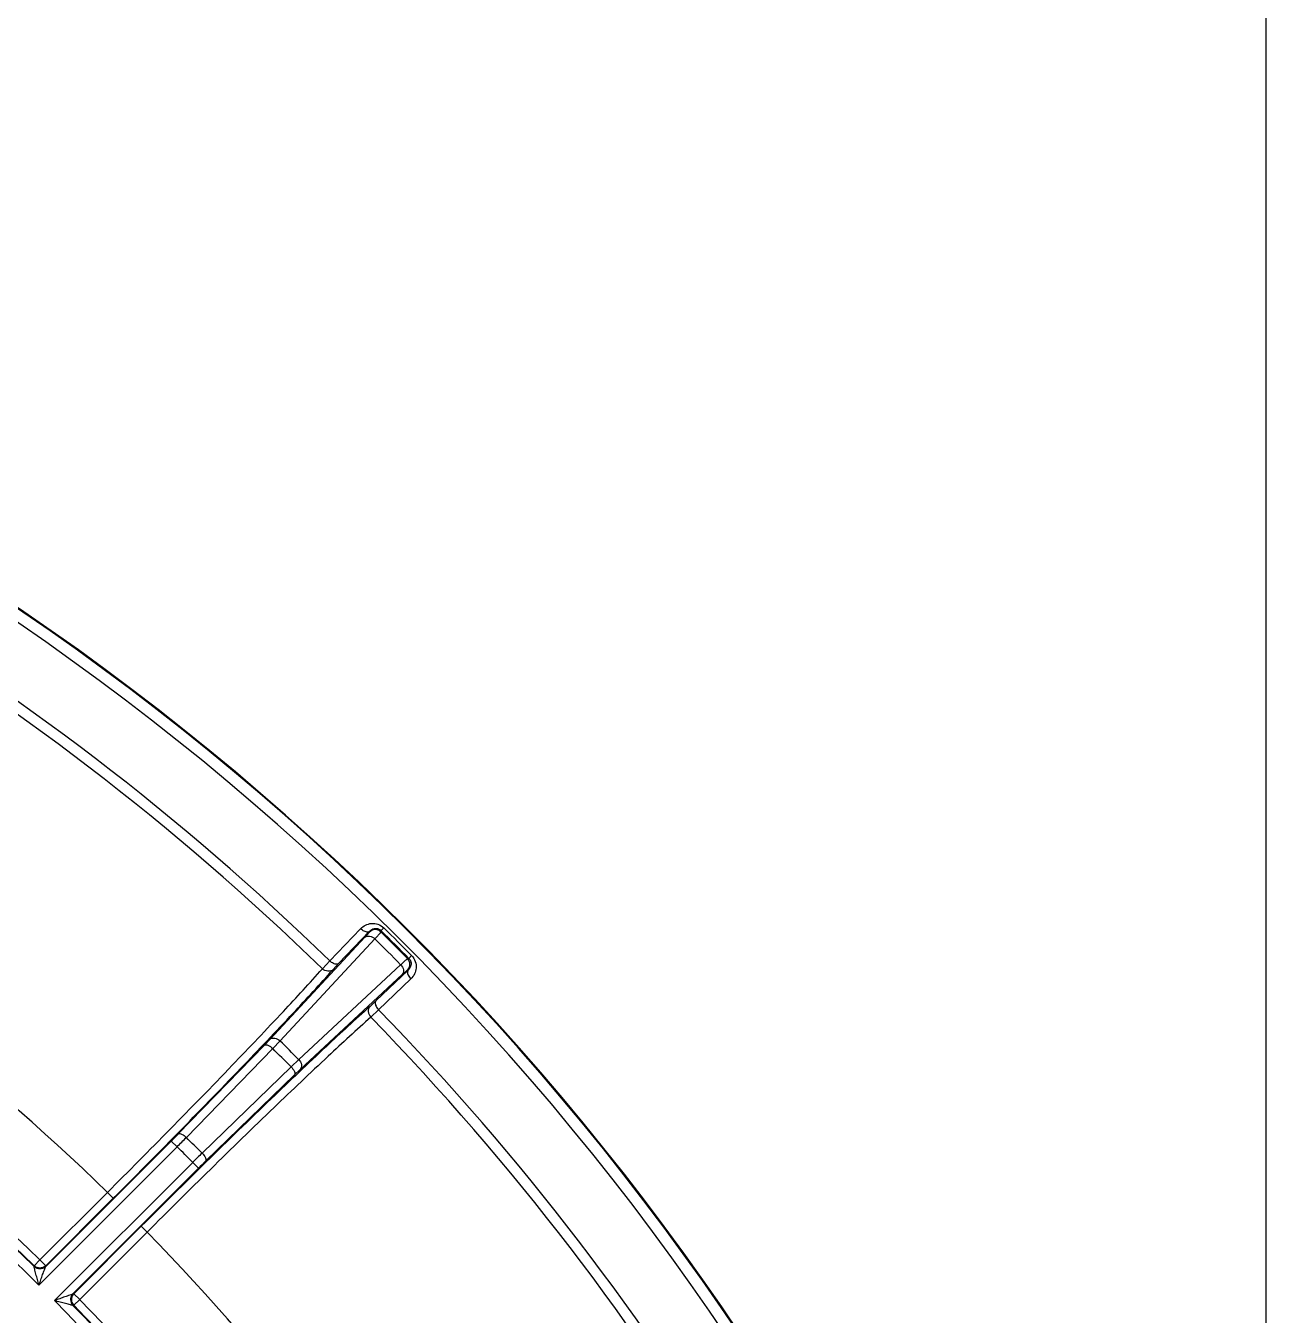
# Model space of a CAD drawing. Header units: millimetres. Extents: x -6 to 705, y -10 to 538.
# Drawn here: x 525.26 to 540.32, y 438.9 to 454.55 of the extents above; entities that cross this region are included whole.
import ezdxf

# ---------------------------------------------------------------- set-up
doc = ezdxf.new("R2010")
doc.units = ezdxf.units.MM
doc.layers.add('\\M+5B1EA\\M+5D7A2\\M+5B2E3', color=7, linetype='Continuous', lineweight=25)
doc.layers.add('\\M+5D7DC\\M+5C4DA\\M+5BFF2\\M+5CFDF', color=7, linetype='Continuous', lineweight=50)

msp = doc.modelspace()

# ---------------------------------------------------------------- linework, layer by layer
at = {"color": 0, "linetype": 'Continuous', "lineweight": -3}
for p, q in [((529.576, 443.566), (529.609, 443.599)), ((528.226, 442.247), (529.378, 443.486)), ((528.348, 442.228), (529.499, 443.466)), ((528.951, 443.199), (529.326, 443.59)), ((529.059, 443.166), (529.434, 443.558)), ((529.432, 443.549), (529.434, 443.558)), ((529.573, 443.55), (529.576, 443.566)), ((528.574, 442.002), (529.812, 443.153)), ((528.862, 443.104), (528.951, 443.199)), ((528.992, 443.094), (529.059, 443.166)), ((529.896, 443.227), (529.912, 443.23)), ((529.912, 443.23), (529.945, 443.263)), ((528.593, 441.88), (529.832, 443.032)), ((529.903, 443.088), (529.512, 442.713)), ((529.936, 442.98), (529.545, 442.605)), ((529.895, 443.086), (529.903, 443.088)), ((529.512, 442.713), (529.44, 442.646)), ((529.545, 442.605), (529.45, 442.516)), ((528.16, 442.177), (528.226, 442.247)), ((528.259, 442.135), (528.348, 442.228)), ((527.112, 441.098), (528.16, 442.177)), ((527.211, 441.055), (528.259, 442.135)), ((527.401, 440.865), (528.481, 441.913)), ((528.481, 441.913), (528.574, 442.002)), ((528.523, 441.814), (528.593, 441.88)), ((527.444, 440.767), (528.523, 441.814)), ((525.421, 439.264), (527.099, 440.942)), ((525.504, 439.489), (527.028, 441.012)), ((527.028, 441.012), (527.099, 440.942)), ((525.61, 439.075), (527.288, 440.753)), ((525.834, 439.159), (527.358, 440.682)), ((527.288, 440.753), (527.358, 440.682)), ((525.434, 439.57), (526.253, 440.389)), ((525.504, 439.499), (526.324, 440.318)), ((526.324, 440.318), (526.253, 440.389)), ((526.664, 439.978), (525.845, 439.158)), ((526.735, 439.907), (525.916, 439.088)), ((526.664, 439.978), (526.735, 439.907)), ((525.364, 439.498), (525.434, 439.57)), ((525.504, 439.499), (525.434, 439.57)), ((525.364, 439.489), (525.364, 439.498)), ((525.916, 439.088), (525.844, 439.018)), ((525.845, 439.158), (525.916, 439.088)), ((525.844, 439.018), (525.835, 439.018))]:
    msp.add_line(p, q, dxfattribs=at)
for centre, radius, start, end in [((506.93, 420.584), 32.491, 16.0271, 61.4545), ((506.93, 420.584), 32.5, 16.0461, 61.4352), ((506.93, 420.584), 32.35, 16.2302, 61.3542), ((506.93, 420.584), 31.565, 45.7614, 59.4135), ((506.93, 420.584), 31.434, 45.7575, 59.4195), ((506.93, 420.584), 27.669, 45.7059, 59.4941), ((506.93, 420.584), 32.311, 44.5783, 45.4217), ((529.503, 443.478), 0.1, 45.491, 134.8706), ((506.93, 420.584), 32.139, 44.6054, 45.3946), ((506.93, 420.584), 32.251, 44.5945, 45.4055), ((506.93, 420.584), 32.264, 44.5783, 45.4217), ((506.93, 420.584), 26.284, 45.2909, 59.7091), ((506.93, 420.584), 26.404, 45.722, 59.4921), ((506.93, 420.584), 26.411, 45.7367, 59.4773), ((506.93, 420.584), 26.511, 45.7367, 59.472), ((529.824, 443.157), 0.1, 315.1294, 44.509), ((506.93, 420.584), 31.434, 30.7575, 44.2425), ((506.93, 420.584), 31.565, 30.7614, 44.2386), ((506.93, 420.584), 30.449, 44.6991, 45.3009), ((506.93, 420.584), 30.321, 44.7026, 45.2974), ((521.284, 446.758), 8.125, 314.9944, 315.8393), ((516.883, 451.136), 14.432, 315.0624, 315.6966), ((506.93, 420.584), 28.657, 44.7332, 45.2668), ((506.93, 420.584), 28.816, 44.7326, 45.2674), ((537.481, 430.537), 14.432, 134.3034, 134.9376), ((533.104, 434.938), 8.125, 134.1607, 135.0056), ((506.93, 420.584), 27.669, 30.7059, 44.2941), ((506.93, 420.584), 26.284, 30.2909, 44.7091), ((506.93, 420.584), 26.511, 30.7367, 44.2633), ((506.93, 420.584), 26.404, 30.722, 44.278), ((506.93, 420.584), 26.411, 30.7367, 44.2633)]:
    msp.add_arc(centre, radius, start, end, dxfattribs=at)
for points, knots in [([(529.326, 443.59), (529.36, 443.625), (529.435, 443.662), (529.54, 443.65), (529.589, 443.619), (529.609, 443.599)], [0, 0, 0, 0, 0.469135, 0.726619, 1, 1, 1, 1]), ([(529.434, 443.558), (529.449, 443.574), (529.483, 443.594), (529.536, 443.593), (529.564, 443.578), (529.576, 443.566)], [0, 0, 0, 0, 0.426604, 0.682288, 1, 1, 1, 1]), ([(529.434, 443.558), (529.428, 443.553), (529.406, 443.545), (529.366, 443.558), (529.339, 443.577), (529.326, 443.59)], [0, 0, 0, 0, 0.179076, 0.54114, 1, 1, 1, 1]), ([(529.378, 443.486), (529.386, 443.494), (529.399, 443.508), (529.416, 443.527), (529.426, 443.54), (529.432, 443.547), (529.432, 443.549)], [0, 0, 0, 0, 0.400183, 0.705778, 0.907465, 1, 1, 1, 1]), ([(529.378, 443.486), (529.392, 443.499), (529.442, 443.507), (529.482, 443.483), (529.499, 443.466)], [0, 0, 0, 0, 0.445143, 1, 1, 1, 1]), ([(529.499, 443.466), (529.509, 443.477), (529.527, 443.496), (529.55, 443.521), (529.564, 443.538), (529.572, 443.547), (529.573, 443.55)], [0, 0, 0, 0, 0.400786, 0.706724, 0.908374, 1, 1, 1, 1]), ([(529.059, 443.166), (529.054, 443.161), (529.031, 443.154), (528.991, 443.166), (528.965, 443.186), (528.951, 443.199)], [0, 0, 0, 0, 0.179074, 0.541141, 1, 1, 1, 1]), ([(529.812, 443.153), (529.823, 443.164), (529.842, 443.181), (529.867, 443.204), (529.884, 443.218), (529.893, 443.226), (529.896, 443.227)], [0, 0, 0, 0, 0.400564, 0.706522, 0.908295, 1, 1, 1, 1]), ([(529.812, 443.153), (529.829, 443.136), (529.853, 443.096), (529.845, 443.046), (529.832, 443.032)], [0, 0, 0, 0, 0.554857, 1, 1, 1, 1]), ([(529.912, 443.23), (529.924, 443.218), (529.939, 443.191), (529.94, 443.137), (529.92, 443.103), (529.903, 443.088)], [0, 0, 0, 0, 0.315097, 0.571766, 1, 1, 1, 1]), ([(529.945, 443.263), (529.965, 443.243), (529.995, 443.195), (530.009, 443.089), (529.971, 443.014), (529.936, 442.98)], [0, 0, 0, 0, 0.272105, 0.529704, 1, 1, 1, 1]), ([(526.253, 440.389), (526.762, 440.898), (527.479, 441.626), (528.344, 442.536), (528.707, 442.929), (528.862, 443.104)], [0, 0, 0, 0, 0.573971, 0.813618, 1, 1, 1, 1]), ([(526.324, 440.318), (526.845, 440.839), (527.577, 441.584), (528.462, 442.514), (528.833, 442.916), (528.992, 443.094)], [0, 0, 0, 0, 0.573969, 0.813622, 1, 1, 1, 1]), ([(528.992, 443.094), (528.976, 443.079), (528.925, 443.064), (528.88, 443.087), (528.862, 443.104)], [0, 0, 0, 0, 0.473408, 1, 1, 1, 1]), ([(529.832, 443.032), (529.84, 443.04), (529.854, 443.053), (529.873, 443.07), (529.886, 443.08), (529.893, 443.086), (529.895, 443.086)], [0, 0, 0, 0, 0.399969, 0.705579, 0.907387, 1, 1, 1, 1]), ([(529.903, 443.088), (529.899, 443.083), (529.891, 443.06), (529.904, 443.02), (529.923, 442.994), (529.936, 442.98)], [0, 0, 0, 0, 0.179076, 0.54114, 1, 1, 1, 1]), ([(529.512, 442.713), (529.507, 442.708), (529.5, 442.686), (529.512, 442.645), (529.532, 442.619), (529.545, 442.605)], [0, 0, 0, 0, 0.179074, 0.541141, 1, 1, 1, 1]), ([(529.44, 442.646), (529.262, 442.487), (528.86, 442.116), (527.93, 441.232), (527.185, 440.499), (526.664, 439.978)], [0, 0, 0, 0, 0.186376, 0.426026, 1, 1, 1, 1]), ([(529.45, 442.516), (529.275, 442.361), (528.882, 441.998), (527.972, 441.133), (527.244, 440.417), (526.735, 439.907)], [0, 0, 0, 0, 0.186378, 0.426025, 1, 1, 1, 1]), ([(529.44, 442.646), (529.425, 442.63), (529.409, 442.579), (529.433, 442.534), (529.45, 442.516)], [0, 0, 0, 0, 0.473391, 1, 1, 1, 1]), ([(528.16, 442.177), (528.17, 442.186), (528.215, 442.174), (528.242, 442.152), (528.259, 442.135)], [0, 0, 0, 0, 0.368276, 1, 1, 1, 1]), ([(528.226, 442.247), (528.24, 442.261), (528.291, 442.269), (528.33, 442.245), (528.348, 442.228)], [0, 0, 0, 0, 0.445124, 1, 1, 1, 1]), ([(528.481, 441.913), (528.498, 441.896), (528.52, 441.869), (528.532, 441.824), (528.523, 441.814)], [0, 0, 0, 0, 0.631725, 1, 1, 1, 1]), ([(528.574, 442.002), (528.591, 441.984), (528.615, 441.945), (528.606, 441.895), (528.593, 441.88)], [0, 0, 0, 0, 0.554876, 1, 1, 1, 1]), ([(527.112, 441.098), (527.123, 441.107), (527.168, 441.094), (527.194, 441.072), (527.211, 441.055)], [0, 0, 0, 0, 0.368276, 1, 1, 1, 1]), ([(527.401, 440.865), (527.418, 440.848), (527.44, 440.822), (527.453, 440.777), (527.444, 440.767)], [0, 0, 0, 0, 0.631724, 1, 1, 1, 1]), ([(525.421, 439.264), (525.415, 439.287), (525.403, 439.331), (525.388, 439.386), (525.377, 439.427), (525.369, 439.458), (525.367, 439.469), (525.362, 439.489), (525.365, 439.488)], [0, 0, 0, 0, 0.302991, 0.597773, 0.737098, 0.864073, 0.963786, 1, 1, 1, 1]), ([(525.504, 439.499), (525.489, 439.484), (525.448, 439.464), (525.404, 439.472), (525.385, 439.483)], [0, 0, 0, 0, 0.499697, 1, 1, 1, 1]), ([(525.504, 439.489), (525.489, 439.474), (525.448, 439.453), (525.403, 439.462), (525.385, 439.473)], [0, 0, 0, 0, 0.498777, 1, 1, 1, 1]), ([(525.421, 439.264), (525.429, 439.285), (525.444, 439.328), (525.466, 439.389), (525.483, 439.438), (525.496, 439.47), (525.501, 439.484), (525.504, 439.488)], [0, 0, 0, 0, 0.28349, 0.561342, 0.820874, 0.930666, 1, 1, 1, 1]), ([(525.834, 439.158), (525.829, 439.155), (525.816, 439.15), (525.784, 439.137), (525.735, 439.12), (525.673, 439.098), (525.631, 439.083), (525.61, 439.075)], [0, 0, 0, 0, 0.069352, 0.179191, 0.438728, 0.716546, 1, 1, 1, 1]), ([(525.834, 439.019), (525.835, 439.016), (525.815, 439.021), (525.804, 439.023), (525.773, 439.031), (525.732, 439.042), (525.677, 439.057), (525.633, 439.069), (525.61, 439.075)], [0, 0, 0, 0, 0.036205, 0.135965, 0.262997, 0.402324, 0.697061, 1, 1, 1, 1]), ([(525.834, 439.158), (525.819, 439.143), (525.799, 439.102), (525.808, 439.058), (525.818, 439.039)], [0, 0, 0, 0, 0.498504, 1, 1, 1, 1]), ([(525.845, 439.158), (525.83, 439.143), (525.809, 439.103), (525.818, 439.058), (525.829, 439.039)], [0, 0, 0, 0, 0.499699, 1, 1, 1, 1])]:
    msp.add_open_spline(points, degree=3, knots=knots, dxfattribs=at)
for points in [[(525.385, 439.483), (525.377, 439.487), (525.37, 439.492), (525.364, 439.498)], [(525.385, 439.473), (525.377, 439.477), (525.37, 439.483), (525.364, 439.489)], [(525.818, 439.039), (525.823, 439.032), (525.828, 439.025), (525.834, 439.019)], [(525.829, 439.039), (525.833, 439.031), (525.838, 439.024), (525.844, 439.018)]]:
    msp.add_open_spline(points, degree=3, dxfattribs=at)
at = {"layer": '\\M+5B1EA\\M+5D7A2\\M+5B2E3', "lineweight": -3}
msp.add_line((540.319, 429.335), (540.319, 472.758), dxfattribs=at)
at = {"layer": '\\M+5D7DC\\M+5C4DA\\M+5BFF2\\M+5CFDF', "color": 0, "lineweight": -3}
msp.add_circle((506.93, 420.584), 20, dxfattribs=at)

doc.saveas('drawing.dxf')
